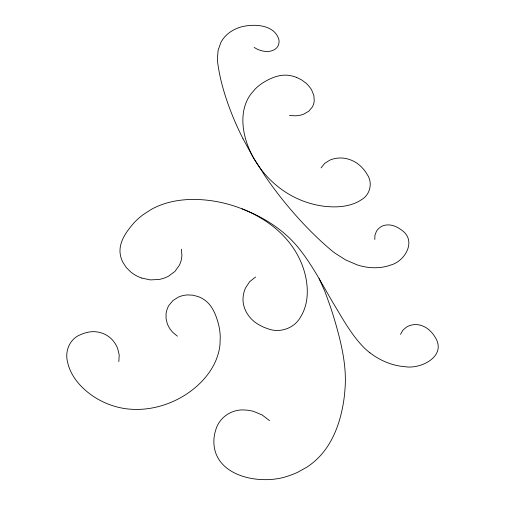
<?xml version="1.0" encoding="UTF-8"?>
<svg xmlns="http://www.w3.org/2000/svg" width="505" height="505" viewBox="0 0 505 505"><rect width="100%" height="100%" fill="white"/><g stroke="black" fill="none" stroke-linecap="round" stroke-linejoin="round"><path stroke-width="0.76" d="M118.814 361.618L119.224 354.952L117.633 348.393A29.631 27.535 4.6 0 0 114.338 342.377C108.531 333.887 97.49 329.961 87.561 332.353A30.811 28.697 5.5 0 0 80.699 334.607C69.602 338.76 64.507 351.486 67.676 362.47A45.412 42.199 9.7 0 0 68.825 366.655C72.745 378.321 81.431 387.815 91.26 394.929A73.339 67.531 14.4 0 0 112.356 405.591L115.184 406.468A70.233 64.785 14.3 0 0 126.521 408.81C145.055 411.133 164.093 406.809 180.373 397.826A99.018 89.928 12.9 0 0 193.794 388.787C205.39 379.375 215.035 366.813 218.671 352.13A64.419 58.965 18.4 0 0 219.972 344.732L220.249 336.69A70.34 64.425 17.3 0 0 218.924 325.94C216.677 316.957 213.464 307.324 206.16 301.163A25.629 23.066 22.9 0 0 197.884 296.486L192.613 295.154L187.248 294.939A25.906 23.318 23 0 0 178.341 297.129L172.975 300.538L168.973 305.317A25.963 23.356 23 0 0 166.088 313.536L166.057 318.598L167.281 323.629A25.755 23.161 23 0 0 173.095 332.65L177.381 336.178M400.522 334.398L402.801 330.314L406.31 327.234A23.287 19.032 42.2 0 1 410.685 325.283C418.235 322.973 426.384 326.438 431.409 332.189A24.524 20.093 42 0 1 434.856 336.766C447.664 356.025 420.949 369.515 404.852 366.68A57.791 47.312 39.1 0 1 369.9 352.742M321.092 167.9L324.658 163.386L329.752 160.18A29.909 23.565 28.9 0 1 335.869 158.381C345.887 156.601 356.309 160.887 362.88 168.506A31.121 24.562 28.6 0 1 366.983 174.168C373.163 182.734 370.197 194.999 361.043 199.961A45.955 36.108 27.4 0 1 357.704 201.931C347.188 207.202 334.929 207.574 323.465 206.179A74.323 57.772 26 0 1 300.507 199.993C278.949 191.117 261.161 173.859 250.966 152.964A100.224 76.855 26.7 0 1 245.575 138.856C242.021 126.218 241.371 112.015 247.286 99.965A65.347 50.481 24.7 0 1 250.6 94.429L255.101 89.114A71.338 55.14 25.1 0 1 262.467 83.079C269.796 78.502 278.312 74.563 287.149 75.207A26.014 19.783 22.9 0 1 296.467 77.366M255.587 277.011L249.697 281.639L245.582 287.85A35.135 30.426 31.3 0 0 243.385 295.109C241.213 307.154 248.511 319.034 258.913 324.74A36.417 31.474 30.7 0 0 267.025 328.446C279.562 333.679 294.699 328.408 300.936 316.357A54.079 46.889 28.3 0 0 303.133 312.191C308.517 300.292 308.132 286.569 305.058 274.114A88.987 77.783 24.6 0 0 295.261 251.054C281.354 228.443 257.645 213.407 232.704 205.548A123.782 110.361 24.2 0 0 213.975 201.116C195.978 198.25 176.971 198.667 159.826 205.377A78.698 68.642 21.2 0 0 151.595 209.234L143.496 214.417A86.008 75.195 21.9 0 0 133.939 222.888C127.052 230.854 119.748 240.443 119.975 251.49A31.992 27.819 15.5 0 0 122.753 262.07L126.3 267.574L131.136 272.296A32.326 28.097 15.5 0 0 141.836 278.103M289.504 115.411L294.977 115.822A26.197 19.903 22.9 0 0 303.757 114.136L308.789 111.22L312.292 107.054A26.412 20.08 22.9 0 0 314.236 100.943L313.857 95.413L311.604 89.915A26.298 19.998 22.9 0 0 305.815 82.99L301.428 79.796L296.467 77.366M141.836 278.103L150.402 279.903L159.012 279.467A32.484 28.236 15.4 0 0 168.462 276.21L174.85 271.513L179.307 265.333A32.251 28.046 15.3 0 0 181.907 255.208L181.377 249.18M242.059 208.843C264.267 217.402 285.104 230.633 299.85 249.577C312.652 265.819 322.165 284.271 332.599 302.041C342.302 317.967 351.183 334.853 364.503 348.147A55.089 45.166 39.2 0 0 369.875 352.774M254.116 47.419L258.005 49.597L262.335 50.942A18.243 13.395 20.4 0 0 266.747 51.422C271.905 51.725 277.977 49.086 278.861 43.468A19.241 14.159 20.3 0 0 278.987 40.028C274.96 24.398 253.8 23.483 240.923 26.986A47.047 35.173 20.8 0 0 220.881 42.471L218.103 50.292L217.409 58.845A68.497 51.15 22 0 0 217.762 63.239C220.117 80.592 225.299 97.44 231.7 113.694A331.034 226.568 32 0 0 242.993 138.73M269.569 420.671L262.209 415.003L253.693 411.43A38.923 36.076 48.4 0 0 244.679 410.009C231.827 408.962 219.214 417.401 215.755 429.913A40.892 37.736 48.1 0 0 213.956 439.009C211.639 476.543 260.599 485.854 288.121 476.019A91.531 83.224 38.9 0 0 297.679 472.27L306.907 467.131A84.386 76.741 40.1 0 0 317.897 458.243C332.669 443.617 339.998 423.234 343.368 403.11A170.532 157.819 24.6 0 0 344.984 389.222C346.821 367.375 341.898 345.723 336.008 324.835A562.791 481.694 -28 0 0 330.472 306.926L325.012 291.757L319.103 278.621M242.993 138.73L253.434 157.787L265.561 176.731A330.649 226.227 31.9 0 0 283.892 201.337C297.906 218.614 313.245 234.863 330.169 249.318A74.077 58.466 31.4 0 0 335.042 253.188L345.641 259.917L357.022 264.828A51.447 41.101 31.8 0 0 390.529 265.106C405.225 261.312 417.225 240.311 401.305 229.901A21.595 17.221 34.1 0 0 396.993 227.2C391.4 224.169 383.768 223.702 378.883 228.336A20.478 16.293 34.2 0 0 376.364 231.467L374.931 235.254L374.811 239.471"/></g></svg>
